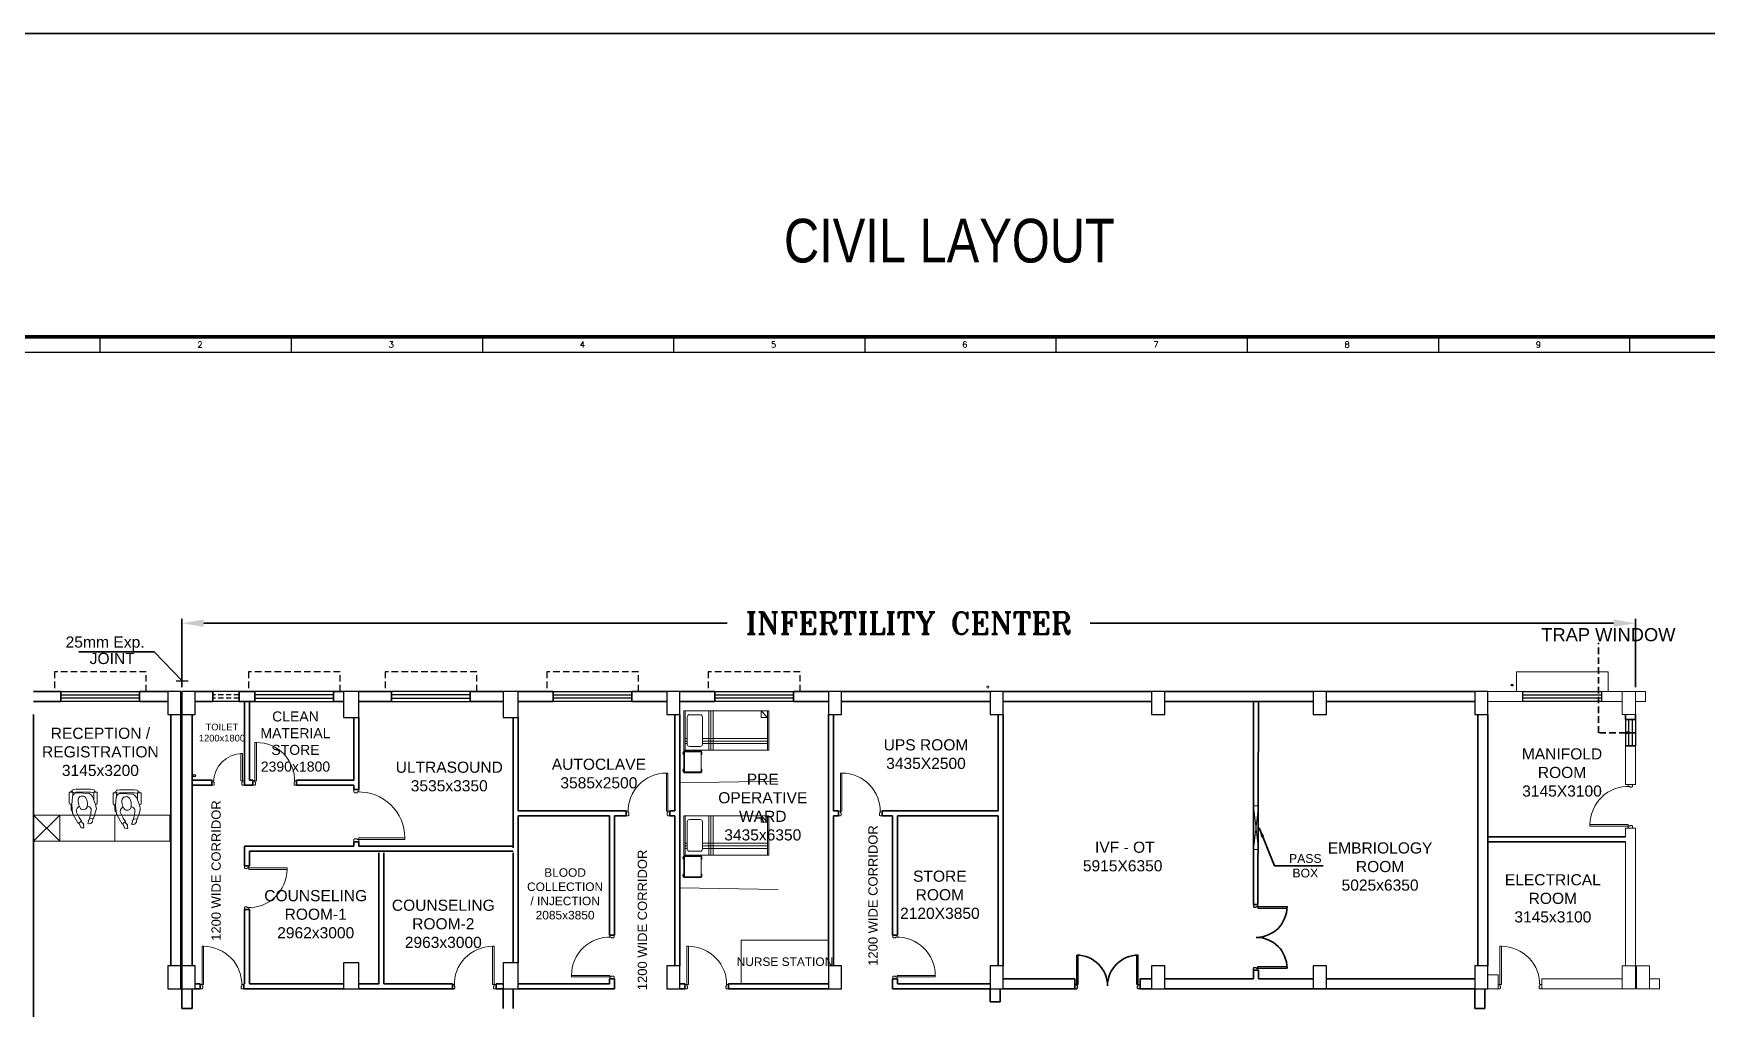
# Model space of a CAD drawing. Header units: millimetres. Extents: x 1327414 to 2124380, y -346496 to -91575.
# Drawn here: x 1899575 to 1937879, y -278564 to -256240 of the extents above; entities that cross this region are included whole.
import ezdxf
from ezdxf.enums import TextEntityAlignment as Align

# ---------------------------------------------------------------- set-up
doc = ezdxf.new("R2010")
doc.units = ezdxf.units.MM
doc.header["$LTSCALE"] = 600
doc.header["$MEASUREMENT"] = 0
doc.header["$PDMODE"] = 35
doc.linetypes.add('HIDDEN', pattern=[0.375, 0.25, -0.125])
doc.layers.add('AREA', color=193, linetype='Continuous', plot=False)
for name, color, linetype in [('col', 5, 'Continuous'), ('EXP JOINT', 3, 'Continuous'), ('Lines', 7, 'Continuous'), ('MEP_HVAC_COPPER_PIPE', 5, 'Continuous'), ('MEP_HVAC_DRAIN_PIPE', 7, 'Continuous'), ('TEXT', 6, 'Continuous'), ('TITLE', 7, 'Continuous'), ('wall', 1, 'Continuous'), ('Window', 4, 'Continuous')]:
    doc.layers.add(name, color=color, linetype=linetype)
for name, color, linetype, lineweight in [('D.F', 251, 'Continuous', 5), ('DOOR', 144, 'Continuous', 13), ('funiture', 30, 'Continuous', 13), ('furniture', 30, 'Continuous', 9), ('MEP_HVAC_VRF_COPPER_PIPE', 6, 'Continuous', 9), ('P-Wall', 8, 'Continuous', 35), ('toi-fix', 46, 'Continuous', 9), ('WIN', 151, 'Continuous', 9)]:
    doc.layers.add(name, color=color, linetype=linetype, lineweight=lineweight)
doc.styles.add('ARIAL', font='')
doc.styles.add('ROMANS', font='romans.shx')
doc.styles.add('ROMANT', font='romant.shx')
doc.styles.add('style1', font='', dxfattribs={"width": 0.8})
doc.styles.get('ARIAL').set_extended_font_data('Arial')
doc.styles.get('style1').set_extended_font_data('Swis721 Ex BT')
doc.linetypes.add('ZIGZAG', pattern='A,0.0001,-0.2,[131,ltypeshp.shx,S=0.2,R=0,X=-0.2,Y=0],-0.4,[131,ltypeshp.shx,S=0.2,R=180,X=0.2,Y=0],-0.2', length=0.8001)
doc.dimstyles.new('CSB', dxfattribs={"dimscale": 150, "dimtxt": 1.5, "dimasz": 1.5, "dimexe": 1, "dimexo": 1, "dimgap": 1, "dimtad": 1, "dimdec": 0, "dimzin": 0, "dimdsep": 46, "dimtxsty": 'ROMANS', "dimblk": 'ARCHTICK', "dimcen": 1, "dimdle": 1, "dimclrd": 5, "dimclre": 5, "dimclrt": 6, "dimadec": 0, "dimazin": 0, "dimtfac": 1, "dimtdec": 0, "dimtix": 1, "dimtmove": 2, "dimatfit": 3, "dimldrblk": 'ARCHTICK', "dimfxl": 1, "dimtolj": 1, "dimtzin": 0, "dimarcsym": 0})
doc.dimstyles.get("Standard").update_dxf_attribs({"dimscale": 1.5, "dimtxt": 150, "dimasz": 150, "dimexe": 100, "dimexo": 100, "dimgap": 0.25, "dimtad": 0, "dimdec": 0, "dimzin": 0, "dimdsep": 46, "dimtxsty": 'ARIAL', "dimcen": 0.09, "dimdle": 100, "dimclrd": 7, "dimclre": 7, "dimclrt": 7, "dimadec": 0, "dimazin": 0, "dimtfac": 1, "dimtdec": 0, "dimtofl": 0, "dimtmove": 0, "dimatfit": 3, "dimfxl": 1, "dimtolj": 1, "dimtzin": 0, "dimarcsym": 0})

# ---------------------------------------------------------------- blocks, each defined once
blk = doc.blocks.new('A$C66962185')
at = {"layer": 'TITLE', "color": 7}
for p, q in [((30.11, -140930.66), (30.11, -140928.36)), ((60.37, -140930.66), (60.37, -140928.36)), ((90.64, -140930.66), (90.64, -140928.36)), ((120.9, -140930.66), (120.9, -140928.36)), ((151.16, -140930.66), (151.16, -140928.36)), ((181.42, -140930.66), (181.42, -140928.36)), ((211.69, -140930.66), (211.69, -140928.36)), ((241.95, -140930.66), (241.95, -140928.36)), ((272.21, -140930.66), (272.21, -140928.36))]:
    blk.add_line(p, q, dxfattribs=at)
at = {"layer": 'TITLE'}
blk.add_line((2.14, -140930.66), (360.7, -140930.66), dxfattribs=at)
at = {"layer": 'TITLE', "color": 7, "const_width": 0.355}
blk.add_lwpolyline([(363, -140928.36), (363, -141178.33), (0, -141178.33), (0, -140928.36)], close=True, dxfattribs=at)
at = {"layer": 'TITLE', "color": 7, "style": 'ROMANS'}
for s, p in [('2', (45.89, -140929.48)), ('3', (76.15, -140929.48)), ('4', (106.41, -140929.48)), ('5', (136.67, -140929.48)), ('6', (166.94, -140929.48)), ('7', (197.2, -140929.48)), ('8', (227.46, -140929.48)), ('9', (257.73, -140929.48))]:
    blk.add_text(s, height=0.952, dxfattribs=at).set_placement(p, align=Align.MIDDLE)
blk = doc.blocks.new('A$C19B8274B')
at = {"layer": 'DOOR'}
blk.add_line((-45, 925), (-80, 925), dxfattribs=at)
at = {"layer": 'DOOR', "color": 8}
for p, q in [((-80, 50), (-80, 925)), ((-45, 50), (-45, 925)), ((-45, 50), (-80, 50)), ((-955, -50), (-955, -47.5)), ((-940, -35), (-942.5, -35)), ((-60, -35), (-57.5, -35)), ((-45, -50), (-45, -47.5))]:
    blk.add_line(p, q, dxfattribs=at)
for points in [[(-940, 15), (-955, 15), (-955, 50), (-1000, 50), (-1000, -50), (-955, -50)], [(-940, -35), (-940, 15)], [(-60, 15), (-45, 15), (-45, 50), (0, 50), (0, -50), (-45, -50)], [(-60, -35), (-60, 15)]]:
    blk.add_lwpolyline(points, dxfattribs=at)
for centre, radius, start, end in [((-80, 50), 875, 90, 182.29244), ((-955, -35), 12.5, 270, 0), ((-45, -35), 12.5, 180, 270)]:
    blk.add_arc(centre, radius, start, end, dxfattribs=at)
blk = doc.blocks.new('A$C45A5314D')
at = {"layer": 'furniture', "color": 8, "ltscale": 0.75}
for p, q in [((-1962, 946), (-1950, 946)), ((-1962, 946), (-1950, 946)), ((-1962, 946), (-1962, 887)), ((-1962, 944), (-1950, 944)), ((-1962, 943), (-1950, 943)), ((-1962, 941), (-1950, 941)), ((-1962, 939), (-1950, 939)), ((-1962, 936), (-1950, 936)), ((-1962, 932), (-1950, 932)), ((-1962, 927), (-1950, 927)), ((-1962, 921), (-1950, 921)), ((-1962, 913), (-1950, 913)), ((-1962, 907), (-1950, 907)), ((-1962, 902), (-1950, 902)), ((-1962, 898), (-1950, 898)), ((-1962, 895), (-1950, 895)), ((-1962, 892), (-1950, 892)), ((-1962, 891), (-1950, 891)), ((-1962, 889), (-1950, 889)), ((-1962, 888), (-1950, 888)), ((-1962, 887), (-1950, 887)), ((-1950, 967), (-1550, 967)), ((-1950, 467), (-1950, 967)), ((-1930, 948), (-1930, 487)), ((-1930, 948), (-1550, 948)), ((-1550, 967), (-1550, 467)), ((-1538, 946), (-1550, 946)), ((-1538, 946), (-1550, 946)), ((-1538, 944), (-1550, 944)), ((-1538, 943), (-1550, 943)), ((-1538, 941), (-1550, 941)), ((-1538, 939), (-1550, 939)), ((-1538, 936), (-1550, 936)), ((-1538, 932), (-1550, 932)), ((-1538, 927), (-1550, 927)), ((-1538, 921), (-1550, 921)), ((-1538, 913), (-1550, 913)), ((-1538, 907), (-1550, 907)), ((-1538, 902), (-1550, 902)), ((-1538, 898), (-1550, 898)), ((-1538, 895), (-1550, 895)), ((-1538, 892), (-1550, 892)), ((-1538, 891), (-1550, 891)), ((-1538, 889), (-1550, 889)), ((-1538, 888), (-1550, 888)), ((-1538, 887), (-1550, 887)), ((-1538, 946), (-1538, 887)), ((-1962, 545), (-1950, 545)), ((-1962, 545), (-1950, 545)), ((-1962, 545), (-1962, 486)), ((-1962, 543), (-1950, 543)), ((-1962, 542), (-1950, 542)), ((-1962, 540), (-1950, 540)), ((-1962, 538), (-1950, 538)), ((-1962, 535), (-1950, 535)), ((-1962, 531), (-1950, 531)), ((-1962, 526), (-1950, 526)), ((-1962, 520), (-1950, 520)), ((-1962, 512), (-1950, 512)), ((-1962, 506), (-1950, 506)), ((-1962, 501), (-1950, 501)), ((-1962, 497), (-1950, 497)), ((-1962, 494), (-1950, 494)), ((-1962, 491), (-1950, 491)), ((-1962, 490), (-1950, 490)), ((-1962, 488), (-1950, 488)), ((-1962, 487), (-1950, 487)), ((-1962, 486), (-1950, 486)), ((-1962, 486), (-1950, 486)), ((-1550, 467), (-1950, 467)), ((-1550, 487), (-1930, 487)), ((-1538, 545), (-1550, 545)), ((-1538, 545), (-1550, 545)), ((-1538, 543), (-1550, 543)), ((-1538, 542), (-1550, 542)), ((-1538, 540), (-1550, 540)), ((-1538, 538), (-1550, 538)), ((-1538, 535), (-1550, 535)), ((-1538, 531), (-1550, 531)), ((-1538, 526), (-1550, 526)), ((-1538, 520), (-1550, 520)), ((-1538, 512), (-1550, 512)), ((-1538, 506), (-1550, 506)), ((-1538, 501), (-1550, 501)), ((-1538, 497), (-1550, 497)), ((-1538, 494), (-1550, 494)), ((-1538, 491), (-1550, 491)), ((-1538, 490), (-1550, 490)), ((-1538, 488), (-1550, 488)), ((-1538, 487), (-1550, 487)), ((-1538, 486), (-1550, 486)), ((-1538, 545), (-1538, 486))]:
    blk.add_line(p, q, dxfattribs=at)
at = {"layer": 'furniture', "color": 8}
for p, q in [((0, 450), (-1950, 450)), ((-1950, 450), (-1950, -450)), ((-1920, 450), (-1920, -450)), ((-1377, -450), (-1377, 450)), ((-1327, -450), (-1327, 450)), ((-1277, -450), (-1277, 450)), ((-30, -450), (-30, 450)), ((0, -450), (0, 450)), ((-1920, 300), (-1869, 300)), ((-1920, 241), (-1869, 241)), ((-1920, 182), (-1869, 182)), ((-1869, 313), (-1869, -313)), ((-1572, 362), (-1820, 362)), ((-1523, 313), (-1523, -313)), ((-1523, 300), (-30, 300)), ((-1523, 241), (-30, 241)), ((-1523, 182), (-30, 182)), ((-1820, -362), (-1572, -362)), ((-180, -450), (-30, -300)), ((-180, -450), (-180, -300)), ((-30, -300), (-180, -300)), ((-1950, -450), (0, -450))]:
    blk.add_line(p, q, dxfattribs=at)
at = {"layer": 'furniture', "color": 8, "ltscale": 0.75}
for centre, start, end in [((-1876, 917), 161.0754, 198.9247), ((-1624, 917), 341.0754, 18.9247), ((-1876, 516), 161.0754, 198.9247), ((-1624, 516), 341.0754, 18.9247)]:
    blk.add_arc(centre, 91.1, start, end, dxfattribs=at)
at = {"layer": 'furniture', "color": 8}
for centre, start, end in [((-1820, 313), 90, 180), ((-1572, 313), 0, 90), ((-1820, -313), 180, 270), ((-1572, -313), 270, 0)]:
    blk.add_arc(centre, 49.2, start, end, dxfattribs=at)
blk = doc.blocks.new('W1800')
at = {"layer": 'wall', "color": 7}
for p, q in [((0, -58), (0, 173)), ((1800, 173), (1800, -58))]:
    blk.add_line(p, q, dxfattribs=at)
at = {"layer": 'Window'}
for p, q in [((0, 173), (1800, 173)), ((0, 98), (1800, 98)), ((1800, 18), (0, 18)), ((1800, -58), (0, -58))]:
    blk.add_line(p, q, dxfattribs=at)
blk = doc.blocks.new('*D135')
at = {"layer": 'D.F', "color": 5, "lineweight": -2, "transparency": 16777216}
for p, q in [((3700, 16120), (3700, 17682)), ((36975, 16120), (36975, 17682)), ((4200, 17582), (16182, 17582)), ((36475, 17582), (24493, 17582))]:
    blk.add_line(p, q, dxfattribs=at)
at = {"layer": 'D.F', "color": 5, "transparency": 16777216}
for points in [[(4200, 17665), (4200, 17498), (3700, 17582)], [(36475, 17665), (36475, 17498), (36975, 17582)]]:
    blk.add_solid(points, dxfattribs=at)
at = {"layer": 'Defpoints', "color": 0, "transparency": 16777216}
for p in [(3700, 17582), (3700, 16020), (36975, 16020)]:
    blk.add_point(p, dxfattribs=at)
at = {"layer": 'D.F', "color": 7, "transparency": 16777216, "insert": (20337, 17582), "char_height": 750, "attachment_point": 5, "style": 'ROMANT'}
blk.add_mtext('\\A1;{\\H0.6667x;INFERTILITY CENTER}', dxfattribs=at)
blk = doc.blocks.new('750')
at = {"layer": 'DOOR', "color": 8}
for p, q in [((-50, 705), (-47.5, 705)), ((-35, 690), (-35, 692.5)), ((-50, 45), (-47.5, 45)), ((-35, 60), (-35, 57.5)), ((50, 45), (50, 80)), ((50, 80), (675, 80)), ((50, 45), (675, 45)), ((675, 45), (675, 80))]:
    blk.add_line(p, q, dxfattribs=at)
for points in [[(15, 690), (15, 705), (50, 705), (50, 750), (-50, 750), (-50, 705)], [(-35, 690), (15, 690)], [(15, 60), (15, 45), (50, 45), (50, 0), (-50, 0), (-50, 45)], [(-35, 60), (15, 60)]]:
    blk.add_lwpolyline(points, dxfattribs=at)
for centre, radius, start, end in [((-35, 705), 12.5, 180, 270), ((15, 45), 660, 0, 90), ((-35, 45), 12.5, 90, 180)]:
    blk.add_arc(centre, radius, start, end, dxfattribs=at)
blk = doc.blocks.new('A$C749C31A5')
for p, q in [((99, 684), (126, 712)), ((132, 715), (163, 726)), ((173, 725), (195, 716)), ((288, 755), (275, 799)), ((280, 806), (329, 804)), ((281, 738), (283, 739)), ((336, 674), (281, 730)), ((396, 718), (325, 666)), ((343, 795), (380, 706)), ((506, 518), (396, 718)), ((158, 607), (82, 617)), ((88, 617), (96, 677)), ((126, 448), (127, 450)), ((127, 450), (130, 478)), ((130, 478), (136, 515)), ((136, 515), (142, 548)), ((142, 548), (152, 585)), ((162, 371), (148, 385)), ((152, 585), (158, 607)), ((179, 362), (162, 371)), ((206, 350), (179, 362)), ((207, 359), (202, 318)), ((212, 380), (207, 359)), ((221, 397), (212, 380)), ((325, 666), (373, 594)), ((383, 333), (356, 388)), ((384, 366), (370, 361)), ((373, 594), (409, 525)), ((417, 401), (384, 366)), ((409, 525), (429, 481)), ((432, 457), (428, 425)), ((531, 330), (512, 501)), ((544, 425), (544, 315)), ((0, 297), (0, 75)), ((12, 63), (54, 63)), ((18, 315), (39, 315)), ((36, 63), (36, 56)), ((54, 38), (57, 38)), ((72, 221), (72, 80)), ((98, 157), (129, 119)), ((129, 119), (169, 94)), ((169, 94), (423, 80)), ((287, 145), (314, 146)), ((314, 146), (334, 149)), ((334, 149), (360, 158)), ((510, 141), (510, 80)), ((514, 154), (515, 164)), ((515, 164), (531, 321)), ((524, 38), (527, 38)), ((527, 63), (569, 63)), ((531, 315), (563, 315)), ((545, 63), (545, 56)), ((581, 297), (581, 75))]:
    blk.add_line(p, q)
for centre, major_axis, start_param, end_param in [((136, 702), (-9.48, 9.48), -0.459579, 0.004984), ((168, 713), (9.48, 9.48), 0.392715, 1.111217), ((224, 675), (31.1, 31.1), 1.473299, 2.900347), ((193, 712), (-3.16, 3.16), 3.044095, 5.105104), ((280, 801), (-3.64, 3.64), -0.820791, 1.065616), ((284, 734), (3.64, 3.64), 1.454932, 3.132464), ((273, 751), (-10.9, 10.9), 3.025729, 4.207208), ((329, 789), (10.9, 10.9), 5.894858, 7.03319), ((107, 403), (-63.2, 63.2), 0.524594, 1.034846), ((1343, 718), (-365, 1316), 1.549601, 1.723123), ((1922, -82), (-1392, 1392), 0.422326, 0.524594), ((109, 675), (9.48, 9.48), 1.575781, 2.235741), ((197, 437), (50.6, 50.6), 2.20036, 3.165612), ((208, 587), (-44.7, 44.7), -0.389622, 0.44073), ((182, 650), (3.16, 3.16), 4.322767, 6.041939), ((277, 356), (-49.3, 49.3), -0.268954, 0.150173), ((291, 334), (67.6, 67.6), 0.764553, 1.316959), ((293, 360), (-49, 49), 4.341426, 5.496709), ((384, 431), (-31.6, 31.6), 3.183154, 3.79164), ((388, 463), (-31.6, 31.6), 3.79164, 4.353509), ((467, 496), (31.6, 31.6), 5.612395, 6.001159), ((500, 425), (31.1, 31.1), 5.497787, 6.69493), ((18, 297), (12.6, 12.6), 0.785398, 2.356194), ((12, 75), (8.63, 8.63), 2.356194, 3.926991), ((54, 56), (-13, 13), 0.785398, 2.356194), ((54, 80), (-12.6, 12.6), 2.356194, 3.926991), ((88, 41), (-22.2, 22.2), -0.785398, 2.356194), ((291, 2090), (-38, 2027), 3.022801, 3.222589), ((291, 2090), (-2089, 53), 1.499279, 1.693085), ((444, 312), (236, 54), 2.890446, 3.399922), ((318, 235), (67.3, 67.3), 2.74069, 3.590533), ((336, 210), (-40.8, 40.8), 2.779238, 3.730613), ((148, 247), (-177, 177), 3.73355, 4.276249), ((418, 179), (-70, 70), 2.402881, 3.670313), ((493, 41), (-22.2, 22.2), 2.356194, 5.497787), ((527, 80), (-12.6, 12.6), 0.785398, 2.356194), ((527, 56), (13, 13), 3.926991, 5.497787), ((487, 325), (-31.6, 31.6), 3.824541, 4.041599), ((563, 297), (12.6, 12.6), 5.497787, 7.068583), ((569, 75), (-8.63, 8.63), 2.356194, 3.926991)]:
    blk.add_ellipse(centre, major_axis=major_axis, ratio=1, start_param=start_param, end_param=end_param)
blk = doc.blocks.new('rwgha')
at = {"color": 8, "lineweight": 25}
for p, q in [((28330, 11139.3), (28230, 11139.3)), ((28230, 11139.3), (28230, 11094.3)), ((28330, 11094.3), (28330, 11139.3)), ((28230, 11094.3), (28232.5, 11094.3)), ((28245, 11079.3), (28245, 11081.8)), ((28245, 11079.3), (28295, 11079.3)), ((28295, 11079.3), (28295, 11094.3)), ((28295, 11094.3), (28330, 11094.3)), ((28330, 11094.3), (29000, 11094.3)), ((28330, 11094.3), (28330, 11059.3)), ((28330, 11059.3), (29000, 11059.3)), ((24184.3, 9312.6), (24184.3, 9982.6)), ((24219.3, 9312.6), (24219.3, 9982.6)), ((25559.3, 9312.6), (25559.3, 9982.6)), ((25594.3, 9312.6), (25594.3, 9982.6)), ((28230, 9639.3), (28230, 9684.3)), ((28230, 9684.3), (28232.5, 9684.3)), ((28330, 9639.3), (28230, 9639.3)), ((28330, 9639.3), (28230, 9639.3)), ((28245, 9699.3), (28245, 9696.8)), ((28245, 9699.3), (28295, 9699.3)), ((28295, 9699.3), (28295, 9684.3)), ((28295, 9684.3), (28330, 9684.3)), ((28330, 9719.3), (29000, 9719.3)), ((28330, 9684.3), (28330, 9719.3)), ((28330, 9684.3), (29000, 9684.3)), ((28330, 9684.3), (28330, 9639.3)), ((24184.3, 9312.6), (24139.3, 9312.6)), ((24139.3, 9312.6), (24139.3, 9212.6)), ((24139.3, 9212.6), (24184.3, 9212.6)), ((24184.3, 9277.6), (24184.3, 9312.6)), ((24184.3, 9312.6), (24219.3, 9312.6)), ((24199.3, 9277.6), (24184.3, 9277.6)), ((24184.3, 9212.6), (24184.3, 9215.1)), ((24199.3, 9227.6), (24196.8, 9227.6)), ((24199.3, 9227.6), (24199.3, 9277.6)), ((25594.3, 9312.6), (25559.3, 9312.6)), ((25579.3, 9277.6), (25594.3, 9277.6)), ((25579.3, 9227.6), (25579.3, 9277.6)), ((25579.3, 9227.6), (25581.8, 9227.6)), ((25594.3, 9277.6), (25594.3, 9312.6)), ((25594.3, 9312.6), (25639.3, 9312.6)), ((25594.3, 9212.6), (25594.3, 9215.1)), ((25639.3, 9212.6), (25594.3, 9212.6)), ((25639.3, 9312.6), (25639.3, 9212.6)), ((25639.3, 9312.6), (25639.3, 9212.6))]:
    blk.add_line(p, q, dxfattribs=at)
at = {"color": 8}
for centre, radius, start, end in [((28245, 11094.3), 12.5, 180, 270), ((28295, 11094.3), 705, 270, 0), ((28295, 9684.3), 705, 0, 90), ((24184.3, 9277.6), 705, 0, 90), ((25594.3, 9277.6), 705, 90, 180), ((28245, 9684.3), 12.5, 90, 180), ((24184.3, 9227.6), 12.5, 270, 0), ((25594.3, 9227.6), 12.5, 180, 270)]:
    blk.add_arc(centre, radius, start, end, dxfattribs=at)
at = {"layer": 'col'}
for points in [[(3375, 15490), (3675, 15490), (3675, 16020), (3375, 16020)], [(3700, 15490), (4000, 15490), (4000, 16020), (3700, 16020)], [(7400, 15420), (7750, 15420), (7750, 16020), (7400, 16020)], [(11050, 15420), (11400, 15420), (11400, 16020), (11050, 16020)], [(14800, 15490), (15100, 15490), (15100, 16020), (14800, 16020)], [(18500, 15490), (18800, 15490), (18800, 16020), (18500, 16020)], [(22200, 15490), (22500, 15490), (22500, 16020), (22200, 16020)], [(25900, 15490), (26200, 15490), (26200, 16020), (25900, 16020)], [(29600, 15490), (29900, 15490), (29900, 16020), (29600, 16020)], [(33300, 15490), (33600, 15490), (33600, 16020), (33300, 16020)], [(3375, 9210), (3675, 9210), (3675, 9740), (3375, 9740)], [(3700, 9210), (4000, 9210), (4000, 9740), (3700, 9740)], [(7400, 9210), (7750, 9210), (7750, 9810), (7400, 9810)], [(11050, 9210), (11400, 9210), (11400, 9810), (11050, 9810)], [(14800, 9210), (15100, 9210), (15100, 9740), (14800, 9740)], [(18500, 9210), (18800, 9210), (18800, 9740), (18500, 9740)], [(22200, 9210), (22500, 9210), (22500, 9740), (22200, 9740)], [(25900, 9210), (26200, 9210), (26200, 9740), (25900, 9740)], [(29600, 9210), (29900, 9210), (29900, 9740), (29600, 9740)], [(33300, 9210), (33600, 9210), (33600, 9740), (33300, 9740)]]:
    blk.add_lwpolyline(points, close=True, dxfattribs=at)
at = {"layer": 'D.F'}
for p, q in [((34400.3, 16020), (33600, 16020)), ((34400.3, 15790), (33600, 15790)), ((34400.3, 16020), (34400.3, 15790)), ((36675, 16020), (36200.3, 16020)), ((36200.3, 16020), (36200.3, 15790)), ((36675, 15790), (36200.3, 15790)), ((36975, 16020), (37205, 16020)), ((37205, 15790), (36975, 15790)), ((37205, 16020), (37205, 15790)), ((36745, 14775), (36745, 13890)), ((36975, 14775), (36975, 13890)), ((36975, 13890), (36745, 13890)), ((36745, 12890), (36975, 12890)), ((36745, 12890), (36745, 12690)), ((36975, 12890), (36975, 9740)), ((36745, 12575), (36745, 9740)), ((33600, 9533), (33830, 9533)), ((33600, 9210), (33830, 9210)), ((33830, 9533), (33830, 9210)), ((34830, 9440), (36675, 9440)), ((34830, 9440), (34830, 9210)), ((34830, 9210), (36675, 9210)), ((37300, 9440), (37530, 9440)), ((37530, 9210), (37300, 9210)), ((37530, 9440), (37530, 9210))]:
    blk.add_line(p, q, dxfattribs=at)
blk.add_lwpolyline([(36350.3, 16020), (36350.3, 16470), (34250.3, 16470), (34250.3, 16020)], dxfattribs=at)
for points in [[(36675, 15490), (36975, 15490), (36975, 16020), (36675, 16020)], [(36675, 9210), (36975, 9210), (36975, 9740), (36675, 9740)], [(37000, 9210), (37300, 9210), (37300, 9740), (37000, 9740)]]:
    blk.add_lwpolyline(points, close=True, dxfattribs=at)
at = {"layer": 'funiture'}
for p, q in [((900, 12590), (300, 13190)), ((900, 13190), (300, 12590))]:
    blk.add_line(p, q, dxfattribs=at)
for points in [[(300, 12590), (300, 13190), (900, 13190), (900, 12590)], [(300, 13190), (900, 13190), (900, 12590), (300, 12590)], [(2160, 13190), (3420, 13190), (3420, 12590), (2160, 12590)]]:
    blk.add_lwpolyline(points, close=True, dxfattribs=at)
blk.add_lwpolyline([(900, 12590), (3420, 12590), (3420, 13190), (900, 13190), (900, 12590)], dxfattribs=at)
at = {"layer": 'furniture', "color": 8, "linetype": 'ZIGZAG', "ltscale": 0.5}
for p, q in [((15100, 13924.6), (17350, 13966.7)), ((15100, 11524.6), (17350, 11482.5))]:
    blk.add_line(p, q, dxfattribs=at)
at = {"layer": 'furniture', "color": 8, "linetype": 'Continuous'}
for p, q in [((16500, 9325), (16500, 10325)), ((16500, 10325), (18500, 10325))]:
    blk.add_line(p, q, dxfattribs=at)
at = {"layer": 'Lines', "linetype": 'HIDDEN'}
for points in [[(2879.2, 16020), (2879.2, 16470), (779.2, 16470), (779.2, 16020)], [(7320.3, 16020), (7320.3, 16470), (5220.3, 16470), (5220.3, 16020)], [(10450.3, 16020), (10450.3, 16470), (8350.3, 16470), (8350.3, 16020)], [(14149.7, 16020), (14149.7, 16470), (12049.7, 16470), (12049.7, 16020)], [(17849.7, 16020), (17849.7, 16470), (15749.7, 16470), (15749.7, 16020)]]:
    blk.add_lwpolyline(points, dxfattribs=at)
at = {"layer": 'MEP_HVAC_COPPER_PIPE'}
blk.add_circle((34153.2, 16165), 20, dxfattribs=at)
at = {"layer": 'MEP_HVAC_DRAIN_PIPE', "linetype": 'ByBlock'}
blk.add_circle((3983.8, 14090), 25, dxfattribs=at)
at = {"layer": 'MEP_HVAC_VRF_COPPER_PIPE'}
blk.add_circle((22150, 16120), 25, dxfattribs=at)
at = {"layer": 'P-Wall', "color": 8, "linetype": 'Continuous'}
for p, q in [((930.5, 16020), (300, 16020)), ((930.5, 15790), (300, 15790)), ((930.5, 16020), (930.5, 15790)), ((3375, 16020), (2730.5, 16020)), ((2730.5, 16020), (2730.5, 15790)), ((3375, 15790), (2730.5, 15790)), ((5130, 15790), (5130, 13875)), ((5245, 15790), (5245, 13990)), ((28230, 15790), (28234.9, 11140)), ((28345, 15790), (28334.9, 11140)), ((300, 15490), (300, 6810)), ((3445, 9740), (3445, 15490)), ((3675, 9740), (3675, 15490)), ((3700, 15490), (3700, 9740)), ((3700, 15420), (3700, 9810)), ((3930, 15490), (3930, 9740)), ((3930, 15420), (3930, 9810)), ((33370, 15490), (33370, 9740)), ((33600, 15490), (33600, 9740)), ((36745, 15375), (36745, 15490)), ((36745, 15375), (36745, 15420)), ((36975, 15375), (36745, 15375)), ((36975, 15375), (36975, 15490)), ((36975, 15375), (36975, 15420)), ((36975, 14775), (36745, 14775)), ((5245, 13875), (5130, 13875)), ((5325, 13990), (5325, 13875)), ((6325, 13990), (6325, 13875)), ((11400, 13290), (13870, 13290)), ((11400, 13175), (13485, 13175)), ((13485, 10440), (13485, 13175)), ((13600, 10440), (13600, 13175)), ((13600, 13175), (13870, 13175)), ((13870, 13290), (13870, 13175)), ((14870, 13290), (14870, 13175)), ((14870, 13290), (14985, 13290)), ((14870, 13175), (14985, 13175)), ((18730, 13290), (18730, 13175)), ((19730, 13290), (19730, 13175)), ((5130, 12480), (7635, 12480)), ((5130, 12480), (5130, 12025)), ((5245, 12365), (11170, 12365)), ((5245, 12365), (5245, 12025)), ((7750, 12573.1), (7635, 12573.1)), ((7750, 12480), (11170, 12480)), ((8207.2, 12321.9), (8207.2, 9325)), ((8322.2, 12321.9), (8322.2, 9325)), ((11170, 12480), (11285, 12480)), ((11170, 12365), (11285, 12365)), ((5130, 12025), (5245, 12025)), ((5130, 11025), (5245, 11025)), ((5130, 11025), (5130, 9325)), ((5245, 11025), (5245, 9325)), ((13485, 10440), (13600, 10440)), ((19965, 10440), (20080, 10440)), ((28230, 9639.3), (28345, 9639.3)), ((28230, 9639.3), (28230, 9440)), ((28345, 9639.3), (28345, 9440)), ((4000, 9325), (4115, 9325)), ((4000, 9210), (4115, 9210)), ((4115, 9325), (4115, 9210)), ((5115, 9325), (5130, 9325)), ((5115, 9325), (5115, 9210)), ((5115, 9210), (7400, 9210)), ((5245, 9325), (7400, 9325)), ((7750, 9325), (8207.2, 9325)), ((7750, 9210), (9935, 9210)), ((8322.2, 9325), (9890, 9325)), ((9890, 9325), (9890, 9210)), ((10890, 9325), (10890, 9210)), ((10890, 9325), (11050, 9325)), ((10890, 9210), (11050, 9210)), ((13485, 9440), (13600, 9440)), ((13485, 9325), (13485, 9440)), ((13600, 9210), (13600, 9440)), ((15100, 9325), (15215, 9325)), ((15100, 9210), (15215, 9210)), ((15215, 9325), (15215, 9210)), ((16215, 9325), (18500, 9325)), ((16215, 9325), (16215, 9210)), ((16215, 9210), (18500, 9210)), ((19965, 9440), (20080, 9440)), ((19965, 9210), (22200, 9210)), ((20080, 9325), (22200, 9325)), ((22200, 9210), (22200, 8910)), ((22430, 9210), (22430, 8910)), ((25915.7, 9210), (25900, 9210)), ((25915.7, 9210), (25915.7, 9210)), ((25925.7, 9382.5), (25925.7, 9382.5)), ((26200, 9440), (28230, 9440)), ((26200, 9210), (28230, 9210)), ((28230, 9210), (33300, 9210)), ((28345, 9440), (29600, 9440)), ((29600, 9440), (29600, 9440)), ((29600, 9210), (29600, 9210)), ((29900, 9440), (33300, 9440)), ((22430, 8910), (22200, 8910))]:
    blk.add_line(p, q, dxfattribs=at)
at = {"layer": 'P-Wall', "color": 8}
for p, q in [((4410, 16020), (4000, 16020)), ((4410, 15790), (4000, 15790)), ((4410, 15790), (4410, 16020)), ((5010, 15790), (5010, 16020)), ((5370.3, 16020), (5010, 16020)), ((5370.3, 15790), (5010, 15790)), ((5370.3, 15790), (5370.3, 16020)), ((7170.3, 15790), (7170.3, 16020)), ((7400, 16020), (7170.3, 16020)), ((7400, 15790), (7170.3, 15790)), ((8500.3, 16020), (7750, 16020)), ((8500.3, 15790), (7750, 15790)), ((8500.3, 15790), (8500.3, 16020)), ((10300.3, 15790), (10300.3, 16020)), ((11050, 16020), (10300.3, 16020)), ((11050, 15790), (10300.3, 15790)), ((11400, 16020), (12199.7, 16020)), ((11400, 15790), (12199.7, 15790)), ((12199.7, 15790), (12199.7, 16020)), ((13999.7, 16020), (14800, 16020)), ((13999.7, 15790), (13999.7, 16020)), ((13999.7, 15790), (14800, 15790)), ((15100, 16020), (15899.7, 16020)), ((15100, 15790), (15899.7, 15790)), ((15899.7, 15790), (15899.7, 16020)), ((17699.7, 16020), (18500, 16020)), ((17699.7, 15790), (17699.7, 16020)), ((17699.7, 15790), (18500, 15790)), ((18800, 16020), (21399.7, 16020)), ((18800, 15790), (21399.7, 15790)), ((21399.7, 16020), (22200, 16020)), ((21399.7, 15790), (22200, 15790)), ((25900, 16020), (22500, 16020)), ((25900, 15790), (22500, 15790)), ((29600, 16020), (26200, 16020)), ((29600, 15790), (26200, 15790)), ((29900, 16020), (33300, 16020)), ((29900, 15790), (33300, 15790)), ((7635, 15420), (7635, 13990)), ((7750, 15420), (7750, 13771.3)), ((11285, 15420), (11285, 12440)), ((11400, 15420), (11400, 13290)), ((14985, 15490), (14985, 13290)), ((15100, 15490), (15100, 9740)), ((18500, 9740), (18500, 15490)), ((18615, 13290), (18615, 15490)), ((22385, 15490), (22385, 13290)), ((22500, 15490), (22500, 9740)), ((4380, 13990), (3930, 13990)), ((4380, 13875), (3930, 13875)), ((4380, 13875), (4380, 13990)), ((5245, 13990), (5325, 13990)), ((5245, 13875), (5325, 13875)), ((6325, 13990), (7635, 13990)), ((6325, 13875), (7635, 13875)), ((11400, 13175), (11400, 9810)), ((14985, 13175), (14985, 9740)), ((18615, 13290), (18730, 13290)), ((18615, 13175), (18730, 13175)), ((18615, 9740), (18615, 13175)), ((19730, 13290), (22385, 13290)), ((19730, 13175), (19965, 13175)), ((19965, 10440), (19965, 13175)), ((20080, 13175), (22385, 13175)), ((20080, 10440), (20080, 13175)), ((22385, 13175), (22385, 9740)), ((11285, 12325), (11285, 9810)), ((28234.9, 11140), (28334.9, 11140)), ((11400, 9325), (13485, 9325)), ((11400, 9210), (13600, 9210)), ((19965, 9210), (19965, 9440)), ((20080, 9325), (20080, 9440))]:
    blk.add_line(p, q, dxfattribs=at)
at = {"layer": 'P-Wall'}
for p, q in [((7635, 13875), (7635, 13775)), ((7635, 13775), (7750, 13771.3)), ((33600, 12690), (36745, 12690)), ((7635, 12480), (7635, 12573.1)), ((7635, 12573.1), (7750, 12573.1)), ((7750, 12573.1), (7750, 12480)), ((36745, 12575), (33600, 12575)), ((3700, 9210), (3700, 8760)), ((3930, 8760), (3930, 9210)), ((11050, 9210), (11050, 8760)), ((11280, 8760), (11280, 9210)), ((24139.3, 9442.6), (22500, 9440)), ((24139.3, 9212.6), (22500, 9210)), ((24139.3, 9212.6), (24139.3, 9442.6)), ((25640, 9210), (25640, 9440)), ((25640, 9440), (25900, 9440)), ((25900, 9210), (25640, 9210)), ((33300, 9210), (33300, 8760)), ((33530, 8760), (33530, 9210)), ((3700, 8760), (3930, 8760)), ((33300, 8760), (33530, 8760))]:
    blk.add_line(p, q, dxfattribs=at)
at = {"layer": 'WIN', "color": 8, "linetype": 'Continuous'}
for p, q in [((28233.2, 12398.5), (28348.7, 13398.5)), ((28348.7, 12398.5), (28233.2, 13398.5))]:
    blk.add_line(p, q, dxfattribs=at)
at = {"layer": 'WIN', "linetype": 'Continuous'}
blk.add_lwpolyline([(28348.7, 12398.5), (28233.2, 12398.5), (28233.2, 13398.5), (28348.7, 13398.5)], close=True, dxfattribs=at)
at = {"layer": 'Window', "ltscale": 750}
for p, q in [((5010, 16020), (4410, 16020)), ((5010, 15790), (4410, 15790)), ((36745, 15375), (36745, 14775)), ((36820, 15375), (36820, 14775)), ((36900, 15375), (36900, 14775)), ((36975, 15375), (36975, 14775))]:
    blk.add_line(p, q, dxfattribs=at)
at = {"layer": 'Window', "linetype": 'HIDDEN', "ltscale": 0.8}
for p, q in [((5010, 15945), (4410, 15945)), ((5010, 15865), (4410, 15865))]:
    blk.add_line(p, q, dxfattribs=at)
at = {"layer": 'D.F'}
blk.add_blockref('W1800', (34400.3, 15847.5), dxfattribs=at)
at = {"layer": 'D.F', "xscale": -1}
blk.add_blockref('A$C19B8274B', (33830, 9260), dxfattribs=at)
at = {"layer": 'DOOR', "color": 7, "rotation": 180}
for p in [(2730.5, 15962.5), (13999.7, 15962.5), (17699.7, 15962.5)]:
    blk.add_blockref('W1800', p, dxfattribs=at)
at = {"layer": 'DOOR', "color": 7, "xscale": -1, "rotation": 180}
for p in [(5370.3, 15962.5), (8500.3, 15962.5)]:
    blk.add_blockref('W1800', p, dxfattribs=at)
at = {"layer": 'DOOR', "rotation": 90}
blk.add_blockref('750', (5130, 13925), dxfattribs=at)
at = {"layer": 'DOOR', "linetype": 'Continuous', "xscale": -1}
for p in [(5325, 13925), (18730, 13225), (4115, 9260), (15215, 9260)]:
    blk.add_blockref('A$C19B8274B', p, dxfattribs=at)
at = {"layer": 'DOOR', "linetype": 'Continuous'}
for p in [(14870, 13225), (10890, 9260)]:
    blk.add_blockref('A$C19B8274B', p, dxfattribs=at)
at = {"layer": 'DOOR', "linetype": 'Continuous', "xscale": -1}
for p, rotation in [((36860, 12890), 89.99999999999984), ((5180, 12025), 270), ((13542.5, 9440), 89.99999999999987)]:
    blk.add_blockref('A$C19B8274B', p, dxfattribs=dict(at, rotation=rotation))
at = {"layer": 'DOOR', "linetype": 'Continuous', "xscale": 1.199999999999721, "yscale": 1.199999999999721, "zscale": 1.199999999999721, "rotation": 270}
blk.add_blockref('A$C19B8274B', (7692.5, 12573.1), dxfattribs=at)
at = {"layer": 'DOOR', "linetype": 'Continuous', "rotation": 270}
blk.add_blockref('A$C19B8274B', (20022.5, 9440), dxfattribs=at)
at = {"layer": 'funiture', "xscale": 1.099999999714782, "yscale": 1.099999999714782, "zscale": 1.099999999714782, "rotation": 180}
for p in [(1759.5, 13785.2), (2762.9, 13771.2)]:
    blk.add_blockref('A$C749C31A5', p, dxfattribs=at)
at = {"layer": 'furniture', "linetype": 'Continuous', "xscale": -1, "rotation": 179.9999868732305}
for p in [(17136.8, 15124.6), (17136.8, 12724.6)]:
    blk.add_blockref('A$C45A5314D', p, dxfattribs=at)
at = {"layer": 'EXP JOINT', "color": 6, "style": 'ARIAL'}
for s, p in [('25mm Exp.', (1940.5, 17151.1)), ('JOINT', (2103.2, 16775))]:
    blk.add_text(s, height=256.29, dxfattribs=at).set_placement(p, align=Align.MIDDLE_CENTER)
at = {"layer": 'TEXT', "color": 8, "style": 'ARIAL'}
blk.add_text('TRAP WINDOW', height=300, dxfattribs=at).set_placement((36356.1, 17080.3), align=Align.BOTTOM_CENTER)
for p in [(4651.6, 11918.9), (19689.8, 11347.4), (14409.8, 10788.8)]:
    blk.add_text('1200 WIDE CORRIDOR', height=212.5, rotation=90, dxfattribs=at).set_placement(p, align=Align.BOTTOM_CENTER)
for s, insert, char_height, width, attachment_point in [('CLEAN MATERIAL STORE\\P2390x1800', (6298.5, 14871.7), 229.5, 2440.433, 5), ('RECEPTION / REGISTRATION 3145x3200', (1832.9, 14635.4), 255, 2770.907, 5), ('TOILET\\P1200x1800', (4614.8, 15077.1), 153, 1626.956, 5), ('UPS ROOM\\P3435X2500', (20734, 14583.1), 255, 2711.593, 5), ('MANIFOLD ROOM\\P3145X3100', (35295.4, 14163.3), 255, 2493.817, 5), ('ULTRASOUND\\P3535x3350', (9819.4, 14071), 255, 2711.593, 5), ('AUTOCLAVE\\P3585x2500', (13244.9, 14480.4), 255, 2572.786, 2), ('PRE \\POPERATIVE WARD\\P3435x6350', (16997.1, 13371.6), 255, 2454.158, 5), (' IVF - OT\\P5915X6350', (25236.6, 12238.8), 255, 2454.158, 5), ('PASS BOX', (29418.2, 12027), 200, 1149.25, 5), ('EMBRIOLOGY ROOM 5025x6350', (31130, 12009.4), 255, 2711.593, 5), ('BLOOD COLLECTION\\P/ INJECTION \\P2085x3850', (12471.4, 11384.4), 195.075, 2119.744, 5), ('STORE\\PROOM\\P2120X3850', (21051.7, 11363.5), 255, 2711.593, 5), ('ELECTRICAL ROOM\\P3145x3100', (35085.1, 11835.6), 255, 2572.786, 2), ('COUNSELING\\PROOM-1 2962x3000', (6762.2, 10917.7), 255, 2711.593, 5), ('COUNSELING\\PROOM-2\\P2963x3000', (9682.8, 10698.3), 255, 2711.593, 5), ('NURSE STATION', (17504.8, 9830.9), 195.075, 2119.744, 5)]:
    blk.add_mtext(s, dxfattribs=dict(at, insert=insert, char_height=char_height, width=width, attachment_point=attachment_point))
at = {"layer": 'D.F'}
dim = blk.add_aligned_dim(p1=(36975, 16020), p2=(3700, 16020), distance=-1561.6, text='{\\H0.6667x;INFERTILITY CENTER}', dimstyle='Standard', override={"dimscale": 1, "dimtxt": 750, "dimasz": 500, "dimtxsty": 'ROMANT', "dimclrd": 5, "dimclre": 5, "dimclrt": 7}, dxfattribs=at)
dim.commit()
dim.dimension.update_dxf_attribs({"geometry": '*D135', "text_midpoint": (20337.5, 17581.6)})
at = {"layer": 'EXP JOINT'}
blk.add_leader([(3707.2, 16259.6), (3059.9, 16923.8), (1339.7, 16923.8)], dimstyle='CSB', override={"dimscale": 100, "dimasz": 2, "dimtxsty": 'ROMANS'}, dxfattribs=at)
at = {"layer": 'Lines', "linetype": 'HIDDEN'}
blk.add_leader([(36975, 15075), (36126.8, 15075), (36126.8, 17135.2)], dimstyle='Standard', override={"dimgap": 0.25, "dimtad": 0}, dxfattribs=at)
at = {"layer": 'toi-fix', "linetype": 'Continuous'}
blk.add_leader([(28360, 12898.5), (28709.1, 12027), (29827.4, 12027)], dimstyle='Standard', dxfattribs=at)

msp = doc.modelspace()

# ---------------------------------------------------------------- linework, layer by layer
at = {"layer": 'AREA'}
for points in [[(1896705.3, -263157.5), (1949302, -263157.5), (1949302, -299404), (1896705.3, -299404)], [(1896750.3, -263202.5), (1949257, -263202.5), (1949257, -299359), (1896750.3, -299359)]]:
    msp.add_lwpolyline(points, close=True, dxfattribs=at)
at = {"layer": 'P-Wall', "color": 30, "true_color": 0xf8991e}
msp.add_lwpolyline([(1889146.9, -256240.3), (1955584.3, -256240.3), (1955584.3, -305663.6), (1889146.9, -305663.6)], close=True, dxfattribs=at)

# ---------------------------------------------------------------- block references
at = {"layer": 'P-Wall'}
msp.add_blockref('rwgha', (1899275, -287324.3), dxfattribs=at)
at = {"layer": 'TITLE', "xscale": 144.6465675549349, "yscale": 144.6465665108379, "zscale": 144.6465669265092}
msp.add_blockref('A$C66962185', (1896750.3, 20121601.6), dxfattribs=at)

# ---------------------------------------------------------------- texts
at = {"layer": 'TEXT', "color": 7, "insert": (1916756.5, -260483.8), "char_height": 1000, "width": 13234.07, "attachment_point": 1, "style": 'style1'}
msp.add_mtext('{\\fArial|b0|i0|c0|p34;CIVIL LAYOUT}', dxfattribs=at)

doc.saveas('drawing.dxf')
